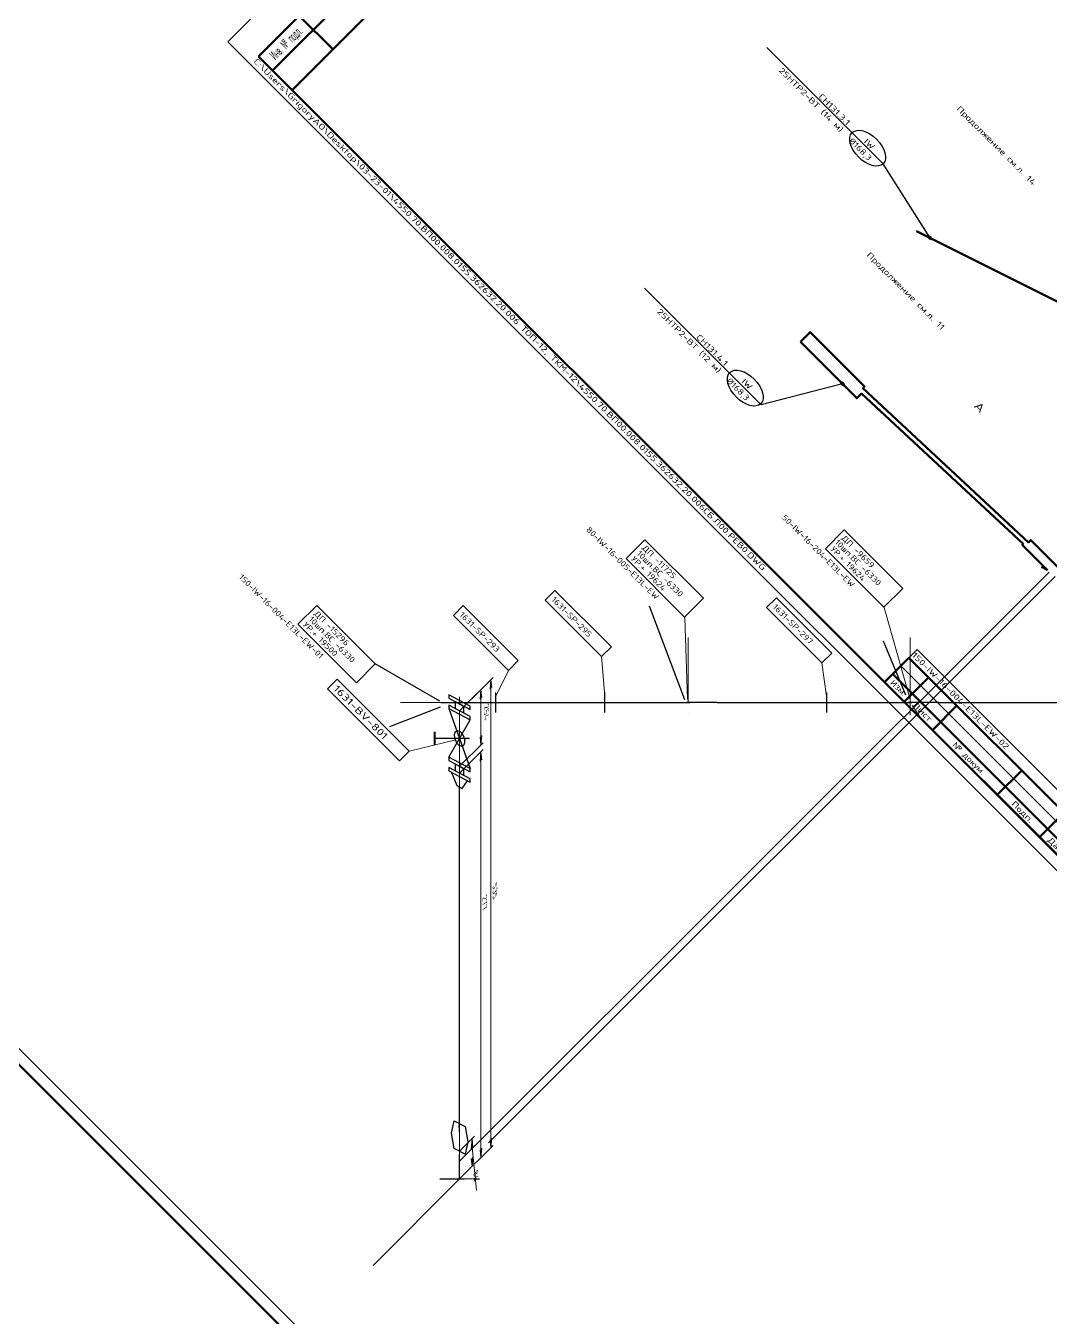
# Model space of a CAD drawing. Header units: millimetres. Extents: x -1501 to 8157, y -8271 to 1386.
# Drawn here: x 3991.2 to 4248, y -4313.3 to -3989.4 of the extents above; entities that cross this region are included whole.
import ezdxf
from ezdxf import colors
from ezdxf.entities.mleader import LeaderData, LeaderLine
from ezdxf.enums import TextEntityAlignment as Align
from ezdxf.math import Vec2, Vec3

# ---------------------------------------------------------------- set-up
doc = ezdxf.new("R2010")
doc.units = ezdxf.units.MM
doc.header["$MEASUREMENT"] = 0
doc.linetypes.add('DGN Style 3', pattern=[8.539227, 6.099448, -2.439779])
for name, color, linetype, lineweight in [('--TEXT--', 7, 'Continuous', 25), ('OFORMLENIE', 7, 'Continuous', 25), ('подложка', 253, 'Continuous', 13), ('СН', 1, 'Continuous', 50)]:
    doc.layers.add(name, color=color, linetype=linetype, lineweight=lineweight)
doc.layers.add('непечат', color=2, linetype='Continuous', plot=False)
doc.layers.add('Построение', color=7, linetype='Continuous')
doc.styles.add('GOST 2.304', font='CS_Gost2304.shx')
doc.styles.add('GOST_2.304', font='CS_Gost2304.shx', dxfattribs={"height": 2.5})
doc.styles.add('GOST_2.304_07', font='CS_Gost2304.shx', dxfattribs={"width": 0.7})
doc.styles.add('GOST_2.304_09', font='CS_Gost2304.shx', dxfattribs={"width": 0.9})
doc.styles.add('Style-CS_Gost2304', font='CS_Gost2304.shx')
doc.styles.add('TNR_30', font='times.ttf', dxfattribs={"height": 3})

# ---------------------------------------------------------------- blocks, each defined once
blk = doc.blocks.new('TerminatorOpen_0.4')
at = {"color": 0, "linetype": 'ByBlock', "lineweight": -2}
for q in [(-1, 0.2), (-1, 0), (-1, -0.2)]:
    blk.add_line((0, 0), q, dxfattribs=at)
blk = doc.blocks.new('_DotSmall')
at = {"color": 0, "linetype": 'ByBlock', "const_width": 0.5}
blk.add_lwpolyline([(-0.0625, 0, 1), (0.0625, 0, 1)], format="xyb", close=True, dxfattribs=at)
blk = doc.blocks.new('*U21')
at = {"color": 0, "linetype": 'ByBlock', "lineweight": -2}
blk.add_lwpolyline([(420, 297), (0, 297), (0, 0), (420, 0)], close=True, dxfattribs=at)
at = {"color": 0, "linetype": 'ByBlock', "lineweight": 50}
blk.add_lwpolyline([(20, 292), (415, 292), (415, 5), (20, 5)], close=True, dxfattribs=at)
at = {"color": 0, "linetype": 'ByBlock', "lineweight": -2, "insert": (8, 2.5), "char_height": 2.5, "attachment_point": 4, "style": 'GOST_2.304'}
blk.add_mtext('C:\\\\Users\\\\GrigoryAO\\\\Desktop\\\\03-23-01\\\\4550.70.ВП00.008.0155.362632.20.006 ТОП-12, ТКМ-12\\\\4550.70.ВП00.008.0155.362632.20.006СБ.Л00.РЕВ0.DWG', dxfattribs=at)
at = {"color": 0, "linetype": 'ByBlock', "lineweight": -2, "style": 'TNR_30'}
blk.add_attdef('ВЕРХНИЙ_НОМЕР_ЛИСТА', text='', height=3, dxfattribs=at).set_placement((410, 287), align=Align.MIDDLE_CENTER)
blk = doc.blocks.new('ST_Left')
at = {"color": 0, "linetype": 'ByBlock', "lineweight": 50}
for p, q in [((8, 150), (8, 5)), ((20, 150), (8, 150)), ((13, 5), (13, 150)), ((8, 115), (20, 115)), ((8, 90), (20, 90)), ((20, 65), (8, 65)), ((20, 30), (8, 30)), ((8, 5), (20, 5))]:
    blk.add_line(p, q, dxfattribs=at)
at = {"color": 0, "linetype": 'ByBlock', "lineweight": -2, "style": 'GOST_2.304'}
for s, p in [('Подп. и дата', (10.5, 132.5)), ('Инв. № дубл.', (10.5, 102.5)), ('Вза м. инв. №', (10.5, 77.5)), ('Подп. и дата', (10.5, 47.5)), ('Инв. № подл.', (10.5, 17.5))]:
    blk.add_text(s, height=2.5, rotation=90, dxfattribs=at).set_placement(p, align=Align.MIDDLE_CENTER)
at = {"color": 0, "linetype": 'ByBlock', "lineweight": -2, "style": 'GOST_2.304', "flags": 8}
for tag, p in [('ДУБЛ_ДАТА', (16.5, 141.25)), ('НОМЕР_ДУБЛ', (16.5, 102.5)), ('ВЗАМ_ИНВ', (16.5, 77.5)), ('ИНВ_ДАТА', (16.5, 56.25)), ('ИНВ_НОМЕР', (16.5, 17.5))]:
    blk.add_attdef(tag, text='', height=2.5, rotation=90, dxfattribs=at).set_placement(p, align=Align.MIDDLE_CENTER)
blk = doc.blocks.new('ST_2a_dyn')
at = {"color": 0, "linetype": 'ByBlock', "lineweight": 50, "extrusion": (0, 1, 0)}
for p, q in [((-185, 15), (0, 15)), ((-10, 8), (0, 8)), ((-185, 5), (-120, 5)), ((-185, 0), (0, 0))]:
    blk.add_line(p, q, dxfattribs=at)
at = {"color": 0, "linetype": 'ByBlock', "lineweight": 50, "extrusion": (1, 0, 0)}
for p, q in [((-185, 0), (-185, 15)), ((-178, 15), (-178, 0)), ((-168, 15), (-168, 0)), ((-145, 15), (-145, 0)), ((-130, 15), (-130, 0)), ((-120, 0), (-120, 15)), ((-10, 0), (-10, 15))]:
    blk.add_line(p, q, dxfattribs=at)
at = {"color": 0, "linetype": 'ByBlock', "lineweight": 50}
blk.add_line((0, 15), (0, 0), dxfattribs=at)
at = {"color": 0, "linetype": 'ByBlock', "lineweight": -2, "extrusion": (0, 1, 0)}
blk.add_line((-185, 10), (-120, 10), dxfattribs=at)
at = {"color": 0, "linetype": 'ByBlock', "lineweight": -2, "style": 'GOST_2.304'}
for s, p in [('Лист', (-5, 11.5)), ('Лист', (-173, 2.5)), ('Подп.', (-137.5, 2.5)), ('Дата', (-125, 2.5))]:
    blk.add_text(s, height=2.5, dxfattribs=at).set_placement(p, align=Align.MIDDLE_CENTER)
at = {"color": 0, "linetype": 'ByBlock', "lineweight": -2, "width": 0.9}
for s, style, p in [('Изм.', 'GOST_2.304', (-181.5, 2.5)), ('№ докум.', 'GOST_2.304_09', (-156.5, 2.5))]:
    blk.add_text(s, height=2.5, dxfattribs=dict(at, style=style)).set_placement(p, align=Align.MIDDLE_CENTER)
at = {"color": 0, "linetype": 'ByBlock', "lineweight": -2}
for tag, height, style, flags, p in [('ИЗМ_2', 2.5, 'GOST_2.304', 12, (-181.5, 12.5)), ('ЛИСТ_2', 2.5, 'GOST_2.304', 12, (-173, 12.5)), ('N_ДОК_2', 2.5, 'GOST_2.304_09', 12, (-156.5, 12.5)), ('ШИФР', 5, 'GOST_2.304', 4, (-65, 7.5)), ('ИЗМ_1', 2.5, 'GOST_2.304', 12, (-181.5, 7.5)), ('ЛИСТ_1', 2.5, 'GOST_2.304', 12, (-173, 7.5)), ('N_ДОК_1', 2.5, 'GOST_2.304_09', 12, (-156.5, 7.5)), ('LIST', 3.5, 'GOST_2.304', 4, (-5, 4))]:
    blk.add_attdef(tag, text='', height=height, dxfattribs=dict(at, style=style, flags=flags)).set_placement(p, align=Align.MIDDLE_CENTER)
at = {"color": 0, "linetype": 'ByBlock', "lineweight": -2, "style": 'GOST_2.304_07', "width": 0.7, "flags": 12}
for tag, p in [('ДАТА_2', (-125, 12.5)), ('ДАТА_1', (-125, 7.5))]:
    blk.add_attdef(tag, text='', height=2.5, dxfattribs=at).set_placement(p, align=Align.MIDDLE_CENTER)

msp = doc.modelspace()

# ---------------------------------------------------------------- hatches: boundary and pattern name
at = {"layer": 'подложка', "extrusion": (-1.96262e-16, -1, 3.92523e-17)}
h = msp.add_hatch(color=252, dxfattribs=at)
edge = h.paths.add_edge_path()
edge.add_arc((4095.23, 294.45), 1, 180, 540)
for points in [[(4117.68, 293.02), (4123.44, 294.45), (4117.68, 295.89)], [(4173.33, 293.02), (4179.08, 294.45), (4173.33, 295.89)]]:
    msp.add_hatch(color=252, dxfattribs=at).paths.add_polyline_path(points)
h = msp.add_hatch(color=252, dxfattribs=at)
edge = h.paths.add_edge_path()
edge.add_arc((4149.97, 294.45), 1, 180, 540)
at = {"layer": 'подложка', "extrusion": (1, 3.92523e-17, 1.17757e-16)}
h = msp.add_hatch(color=252, dxfattribs=at)
edge = h.paths.add_edge_path()
edge.add_arc((-4159.1, 301.75), 1, -90, 270)
at = {"layer": 'подложка', "extrusion": (-1.96262e-16, -1, 3.92523e-17)}
h = msp.add_hatch(color=252, dxfattribs=at)
edge = h.paths.add_edge_path()
edge.add_arc((4164.56, 294.45), 1, 180, 540)
h = msp.add_hatch(color=252, dxfattribs=at)
edge = h.paths.add_edge_path()
edge.add_arc((4205.61, 294.45), 1, 180, 540)
at = {"layer": 'подложка', "extrusion": (1, 3.92523e-17, 1.17757e-16)}
h = msp.add_hatch(color=252, dxfattribs=at)
edge = h.paths.add_edge_path()
edge.add_arc((-4159.1, 301.75), 1, -90, 270)
at = {"layer": 'подложка', "extrusion": (-1.96262e-16, -1, 3.92523e-17)}
h = msp.add_hatch(color=252, dxfattribs=at)
edge = h.paths.add_edge_path()
edge.add_arc((4220.21, 294.45), 1, 180, 540)
at = {"layer": 'подложка', "extrusion": (1.11022e-16, -0.48481, -0.87462)}
h = msp.add_hatch(color=252, dxfattribs=at)
edge = h.paths.add_edge_path()
edge.add_arc((4099.95, 3875.29), 0.497, -90, 270)
at = {"layer": 'Построение', "linetype": 'Continuous', "lineweight": 30, "extrusion": (1, -1.96262e-16, 2.74766e-16)}
h = msp.add_hatch(color=256, dxfattribs=at)
edge = h.paths.add_edge_path()
edge.add_ellipse((-4180.32, 220.04), major_axis=(-0.62, 1.05), ratio=0.589045, start_angle=0, end_angle=360)
at = {"layer": 'Построение', "linetype": 'Continuous', "lineweight": 30, "extrusion": (-1, 1.96262e-16, -2.74766e-16)}
h = msp.add_hatch(color=256, dxfattribs=at)
edge = h.paths.add_edge_path()
edge.add_ellipse((4264.75, 266.84), major_axis=(0.62, 1.05), ratio=0.589045, start_angle=0, end_angle=360)
at = {"layer": 'Построение', "linetype": 'Continuous', "lineweight": 30, "extrusion": (1.11022e-16, -0.48481, -0.87462)}
h = msp.add_hatch(color=256, dxfattribs=at)
edge = h.paths.add_edge_path()
edge.add_arc((4099.95, 3867.34), 0.497, -90, 270)
at = {"layer": 'Построение', "linetype": 'Continuous', "lineweight": 30, "extrusion": (-1, 1.96262e-16, -2.74766e-16)}
h = msp.add_hatch(color=256, dxfattribs=at)
edge = h.paths.add_edge_path()
edge.add_ellipse((4271.7, 270.69), major_axis=(0.62, 1.05), ratio=0.589045, start_angle=0, end_angle=360)

# ---------------------------------------------------------------- linework, layer by layer
at = {"layer": '--TEXT--', "extrusion": (-0.57735, -0.57735, 0.57735)}
for p, q in [((4156.38, -4158.45, 301.52), (4147.53, -4134.95, 316.17)), ((4211.81, -4157.29, 302.46), (4206.25, -4143.75, 310.43)), ((4094.97, -4158.81, 294.48), (4078.75, -4149.43, 287.64)), ((4095.1, -4160.33, 293.09), (4082.37, -4165.19, 275.5))]:
    msp.add_line(p, q, dxfattribs=at)
for centre in [(5814.06, 223.15), (5834.93, 111.86)]:
    msp.add_circle(centre, 5.51, dxfattribs=at)
at = {"layer": 'OFORMLENIE', "extrusion": (-0.57735, -0.57735, 0.57735)}
for q in [(4212.6, -4147.88, 64.72), (4345.5, -4276.69, 68.8)]:
    msp.add_line((4214.65, -4145.84, 68.8), q, dxfattribs=at)
at = {"layer": 'непечат', "color": 3, "extrusion": (-0.57735, -0.57735, 0.57735)}
msp.add_lwpolyline([(-1387.86, 992.34), (10962.33, 992.34), (10962.33, -1271.92), (-1387.86, -1271.92)], close=True, dxfattribs=at)
at = {"layer": 'подложка', "color": 252, "extrusion": (-0.57735, -0.57735, 0.57735)}
for p, q in [((4247.74, -4126.41, 121.33), (4099.95, -4274.21, 209.45)), ((4249.28, -4127.5, 121.78), (4107.21, -4269.56, 205.18)), ((4212.94, -4158.4, 302.47), (4206.43, -4135.29, 319.08)), ((4157.11, -4158.33, 302.37), (4156.4, -4137.8, 322.19)), ((4136.34, -4157.51, 296.1), (4135.56, -4147.59, 305.24)), ((4191.94, -4157.49, 296.07), (4190.78, -4149.2, 303.2)), ((4109.04, -4157.53, 296.14), (4112.2, -4151.06, 305.77)), ((4213.45, -4159.9, 294.19), (4215.76, -4163.31, 293.09)), ((4099.03, -4168.45, 212.09), (4087.33, -4171.3, 197.54)), ((4099.95, -4173.22, 209.45), (4099.95, -4168.43, 209.45)), ((4099.95, -4173.22, 209.45), (4099.95, -4269.27, 209.45)), ((4099.91, -4267.5, 269.45), (4099.79, -4265.23, 271.59)), ((4099.95, -4269.27, 209.45), (4099.95, -4271.7, 209.45)), ((4099.95, -4271.7, 209.45), (4099.95, -4278.64, 209.45)), ((4099.95, -4278.64, 274.54), (4078.25, -4300.34, 231.14))]:
    msp.add_line(p, q, dxfattribs=at)
at = {"layer": 'подложка', "color": 252, "extrusion": (-1, 5.55112e-17, -5.55112e-17)}
for p, q in [((4157.26, -4159.1, 294.45), (4157.26, -4142.85, 294.45)), ((4157.26, -4159.1, 301.75), (4157.26, -4142.85, 301.75)), ((4212.91, -4159.1, 294.45), (4212.91, -4142.85, 294.45)), ((4212.91, -4159.1, 301.75), (4212.91, -4142.85, 301.75)), ((4157.26, -4144.1, 296.95), (4157.26, -4144.1, 299.25)), ((4212.91, -4144.1, 296.95), (4212.91, -4144.1, 299.25))]:
    msp.add_line(p, q, dxfattribs=at)
at = {"layer": 'подложка', "color": 252, "extrusion": (-0.899828, 0.211496, 0.381549)}
for p, q in [((4099.95, -4161.21, 209.45), (4108.34, -4152.82, 224.58)), ((4099.95, -4161.21, 209.45), (4105.84, -4155.32, 220.08)), ((4105.3, -4155.86, 219.1), (4105.08, -4158.27, 219.91)), ((4105.3, -4155.86, 219.1), (4105.3, -4158.05, 220.31)), ((4105.3, -4155.86, 219.1), (4105.52, -4157.83, 220.7)), ((4107.8, -4153.36, 223.6), (4107.58, -4155.77, 224.42)), ((4107.8, -4153.36, 223.6), (4107.8, -4155.55, 224.81)), ((4107.8, -4153.36, 223.6), (4108.01, -4155.33, 225.21)), ((4107.8, -4155.55, 224.81), (4107.8, -4270.8, 288.69)), ((4105.3, -4158.05, 220.31), (4105.3, -4167.57, 225.59)), ((4105.3, -4169.76, 226.8), (4105.08, -4167.79, 225.19)), ((4105.3, -4169.76, 226.8), (4105.52, -4167.36, 225.98)), ((4105.3, -4169.76, 226.8), (4105.3, -4167.57, 225.59)), ((4099.95, -4175.11, 217.15), (4105.84, -4169.21, 227.78)), ((4099.95, -4176.85, 218.11), (4105.84, -4170.95, 228.75)), ((4105.3, -4171.5, 227.76), (4105.08, -4173.9, 228.58)), ((4105.3, -4171.5, 227.76), (4105.3, -4173.68, 228.98)), ((4105.3, -4171.5, 227.76), (4105.52, -4173.47, 229.37)), ((4105.3, -4173.68, 228.98), (4105.3, -4273.3, 284.19)), ((4099.95, -4271.7, 270.69), (4103.72, -4267.93, 277.49)), ((4103.07, -4268.58, 276.32), (4102.85, -4270.98, 277.14)), ((4103.07, -4268.58, 276.32), (4103.07, -4270.76, 277.53)), ((4103.07, -4268.58, 276.32), (4103.29, -4270.54, 277.92)), ((4107.8, -4270.8, 288.69), (4107.58, -4268.83, 287.09)), ((4107.8, -4270.8, 288.69), (4108.01, -4268.39, 287.88)), ((4107.8, -4270.8, 288.69), (4107.8, -4268.61, 287.48)), ((4099.95, -4278.64, 274.54), (4108.34, -4270.25, 289.68)), ((4103.07, -4270.76, 277.53), (4104.22, -4281.44, 282.81)), ((4105.3, -4273.3, 284.19), (4105.08, -4271.33, 282.59)), ((4105.3, -4273.3, 284.19), (4105.52, -4270.89, 283.37)), ((4105.3, -4273.3, 284.19), (4105.3, -4271.11, 282.98)), ((4103.07, -4275.52, 280.17), (4102.85, -4273.56, 278.56)), ((4103.07, -4275.52, 280.17), (4103.29, -4273.12, 279.35)), ((4103.07, -4275.52, 280.17), (4103.07, -4273.34, 278.96))]:
    msp.add_line(p, q, dxfattribs=at)
at = {"layer": 'подложка', "color": 252, "extrusion": (1, -5.55112e-17, 5.55112e-17)}
for p, q in [((4212.91, -4155.1, 301.75), (4212.91, -4155.1, 312.7)), ((4087.93, -4156.27, 301.75), (4087.93, -4156.27, 298.1)), ((4087.93, -4156.27, 301.75), (4087.93, -4156.27, 310.87)), ((4157.26, -4156.27, 301.75), (4157.27, -4156.26, 294.46)), ((4157.26, -4156.27, 310.87), (4157.26, -4156.27, 301.75)), ((4212.91, -4156.27, 301.75), (4212.91, -4156.27, 294.45)), ((4087.93, -4161.93, 301.75), (4087.93, -4161.93, 298.1)), ((4087.93, -4161.93, 301.75), (4087.93, -4161.93, 310.87)), ((4157.26, -4161.93, 301.75), (4157.26, -4161.93, 300.11)), ((4157.26, -4161.93, 310.87), (4157.26, -4161.93, 301.75)), ((4212.91, -4161.93, 301.75), (4212.91, -4161.93, 300.11)), ((4212.91, -4163.1, 301.75), (4212.91, -4163.1, 312.7))]:
    msp.add_line(p, q, dxfattribs=at)
at = {"layer": 'подложка', "color": 252, "extrusion": (-5.55112e-17, -1, 5.55112e-17)}
for p, q in [((4085.1, -4159.1, 298.1), (4085.45, -4159.1, 297.02)), ((4085.45, -4159.1, 297.02), (4085.96, -4159.1, 296.06)), ((4085.96, -4159.1, 296.06), (4086.58, -4159.1, 295.21)), ((4086.58, -4159.1, 295.21), (4087.24, -4159.1, 294.46)), ((4087.24, -4159.1, 294.46), (4087.94, -4159.1, 293.76)), ((4087.94, -4159.1, 293.76), (4088.69, -4159.1, 293.1)), ((4088.69, -4159.1, 293.1), (4089.54, -4159.1, 292.48)), ((4089.54, -4159.1, 292.48), (4090.5, -4159.1, 291.97)), ((4090.76, -4159.1, 298.1), (4090.26, -4159.1, 297.34)), ((4090.26, -4159.1, 297.34), (4090.82, -4159.1, 296.79)), ((4090.5, -4159.1, 291.97), (4091.58, -4159.1, 291.62)), ((4090.82, -4159.1, 296.79), (4091.58, -4159.1, 297.28)), ((4095.23, -4159.1, 294.45), (4095.23, -4159.1, 271.2)), ((4095.23, -4159.1, 272.45), (4097.73, -4159.1, 272.45)), ((4095.23, -4159.1, 272.45), (4097.73, -4159.1, 271.95)), ((4095.23, -4159.1, 272.45), (4097.73, -4159.1, 272.95)), ((4095.23, -4159.1, 294.45), (4095.23, -4159.1, 278.2)), ((4095.23, -4159.1, 294.45), (4095.23, -4159.1, 285.2)), ((4097.73, -4159.1, 272.45), (4294.34, -4159.1, 272.45)), ((4097.73, -4159.1, 279.45), (4154.76, -4159.1, 279.45)), ((4097.73, -4159.1, 286.45), (4106.41, -4159.1, 286.45)), ((4108.91, -4159.1, 294.45), (4108.91, -4159.1, 285.2)), ((4108.91, -4159.1, 294.45), (4108.91, -4159.1, 285.2)), ((4111.41, -4159.1, 286.45), (4133.78, -4159.1, 286.45)), ((4136.28, -4159.1, 294.45), (4136.28, -4159.1, 285.2)), ((4157.26, -4159.1, 294.45), (4157.26, -4159.1, 278.2)), ((4157.26, -4159.1, 294.45), (4157.26, -4159.1, 278.2)), ((4159.76, -4159.1, 279.45), (4210.41, -4159.1, 279.45)), ((4191.93, -4159.1, 294.45), (4191.93, -4159.1, 285.2)), ((4194.43, -4159.1, 286.45), (4210.41, -4159.1, 286.45)), ((4212.91, -4159.1, 294.45), (4212.91, -4159.1, 278.2)), ((4212.91, -4159.1, 279.45), (4215.41, -4159.1, 279.45)), ((4212.91, -4159.1, 279.45), (4215.41, -4159.1, 278.95)), ((4212.91, -4159.1, 279.45), (4215.41, -4159.1, 279.95)), ((4212.91, -4159.1, 294.45), (4212.91, -4159.1, 278.2)), ((4212.91, -4159.1, 294.45), (4212.91, -4159.1, 285.2)), ((4215.41, -4159.1, 279.45), (4272.88, -4159.1, 279.45))]:
    msp.add_line(p, q, dxfattribs=at)
at = {"layer": 'подложка', "color": 252}
for p, q in [((4087.93, -4159.1, 301.75), (4087.93, -4159.1, 310.87)), ((4095.23, -4159.1, 291.62), (4091.58, -4159.1, 291.62)), ((4095.23, -4159.1, 297.28), (4091.58, -4159.1, 297.28)), ((4095.23, -4159.1, 291.62), (4149.97, -4159.1, 291.62)), ((4095.23, -4159.1, 297.28), (4149.97, -4159.1, 297.28)), ((4149.97, -4159.1, 291.62), (4157.26, -4159.1, 291.62)), ((4149.97, -4159.1, 297.28), (4154.44, -4159.1, 297.28)), ((4157.26, -4159.1, 310.87), (4157.26, -4159.1, 301.75)), ((4164.56, -4159.1, 291.62), (4157.26, -4159.1, 291.62)), ((4164.56, -4159.1, 297.28), (4160.09, -4159.1, 297.28)), ((4164.56, -4159.1, 291.62), (4205.61, -4159.1, 291.62)), ((4164.56, -4159.1, 297.28), (4205.61, -4159.1, 297.28)), ((4205.61, -4159.1, 291.62), (4212.91, -4159.1, 291.62)), ((4205.61, -4159.1, 297.28), (4210.08, -4159.1, 297.28)), ((4220.21, -4159.1, 291.62), (4212.91, -4159.1, 291.62)), ((4220.21, -4159.1, 297.28), (4215.74, -4159.1, 297.28)), ((4220.21, -4159.1, 291.62), (4293.18, -4159.07, 291.62)), ((4220.21, -4159.1, 297.28), (4292.8, -4159.1, 297.28)), ((4099.95, -4167.21, 209.45), (4099.95, -4167.21, 209.74)), ((4099.95, -4173.22, 209.45), (4099.95, -4173.22, 210.1)), ((4099.95, -4175.22, 209.45), (4099.95, -4175.22, 212.49)), ((4099.95, -4177.22, 209.45), (4099.95, -4177.22, 211.59)), ((4099.95, -4179.22, 209.45), (4099.95, -4179.22, 212.1)), ((4099.95, -4181.22, 209.45), (4099.95, -4181.22, 212.62)), ((4099.95, -4183.22, 209.45), (4099.95, -4183.22, 213.31)), ((4099.95, -4185.22, 209.45), (4099.95, -4185.22, 212.78)), ((4099.95, -4187.23, 209.45), (4099.95, -4187.23, 213.78)), ((4099.95, -4189.23, 209.45), (4099.95, -4189.23, 214.78)), ((4099.95, -4191.23, 209.45), (4099.95, -4191.23, 221.63)), ((4099.95, -4193.23, 209.45), (4099.95, -4193.23, 222.74)), ((4099.95, -4195.23, 209.45), (4099.95, -4195.23, 223.85)), ((4099.95, -4197.23, 209.45), (4099.95, -4197.23, 224.96)), ((4099.95, -4199.23, 209.45), (4099.95, -4199.23, 226.07)), ((4099.95, -4201.23, 209.45), (4099.95, -4201.23, 227.18)), ((4099.95, -4203.23, 209.45), (4099.95, -4203.23, 228.29)), ((4099.95, -4205.24, 209.45), (4099.95, -4205.24, 229.39)), ((4099.95, -4207.24, 209.45), (4099.95, -4207.24, 230.5)), ((4099.95, -4209.24, 209.45), (4099.95, -4209.24, 231.61)), ((4099.95, -4211.24, 209.45), (4099.95, -4211.24, 232.72)), ((4099.95, -4213.24, 209.45), (4099.95, -4213.24, 233.83)), ((4099.95, -4215.24, 209.45), (4099.95, -4215.24, 234.94)), ((4099.95, -4217.24, 209.45), (4099.95, -4217.24, 236.05)), ((4099.95, -4219.24, 209.45), (4099.95, -4219.24, 237.16)), ((4099.95, -4221.24, 209.45), (4099.95, -4221.24, 238.27)), ((4099.95, -4223.25, 209.45), (4099.95, -4223.25, 239.38)), ((4099.95, -4225.25, 209.45), (4099.95, -4225.25, 240.49)), ((4099.95, -4227.25, 209.45), (4099.95, -4227.25, 241.6)), ((4099.95, -4229.25, 209.45), (4099.95, -4229.25, 242.71)), ((4099.95, -4231.25, 209.45), (4099.95, -4231.25, 243.81)), ((4099.95, -4233.25, 209.45), (4099.95, -4233.25, 244.92)), ((4099.95, -4235.25, 209.45), (4099.95, -4235.25, 246.03)), ((4099.95, -4237.25, 209.45), (4099.95, -4237.25, 247.14)), ((4099.95, -4239.26, 209.45), (4099.95, -4239.26, 248.25)), ((4099.95, -4241.26, 209.45), (4099.95, -4241.26, 249.36)), ((4099.95, -4243.26, 209.45), (4099.95, -4243.26, 250.47)), ((4099.95, -4245.26, 209.45), (4099.95, -4245.26, 251.58)), ((4099.95, -4247.26, 209.45), (4099.95, -4247.26, 252.69)), ((4099.95, -4249.26, 209.45), (4099.95, -4249.26, 253.8)), ((4099.95, -4251.26, 209.45), (4099.95, -4251.26, 254.91)), ((4099.95, -4253.26, 209.45), (4099.95, -4253.26, 256.02)), ((4099.95, -4255.26, 209.45), (4099.95, -4255.26, 257.13)), ((4099.95, -4257.27, 209.45), (4099.95, -4257.27, 258.24)), ((4099.95, -4259.27, 209.45), (4099.95, -4259.27, 259.34)), ((4099.95, -4261.27, 209.45), (4099.95, -4261.27, 260.45)), ((4099.95, -4263.27, 209.45), (4099.95, -4263.27, 261.56)), ((4099.95, -4265.27, 209.45), (4099.95, -4265.27, 262.67)), ((4099.95, -4267.27, 209.45), (4099.95, -4267.27, 263.78)), ((4099.95, -4269.27, 209.45), (4099.95, -4269.27, 264.89)), ((4094.98, -4278.64, 277.37), (4104.92, -4278.64, 277.37)), ((4094.98, -4278.64, 271.71), (4104.92, -4278.64, 271.71))]:
    msp.add_line(p, q, dxfattribs=at)
at = {"layer": 'подложка', "color": 252, "extrusion": (2.77556e-17, 0.48481, 0.87462)}
for p, q in [((4099.95, -4159.47, 204.48), (4099.95, -4157.72, 203.51)), ((4099.95, -4159.47, 212.48), (4099.95, -4157.72, 211.51)), ((4099.95, -4161.21, 205.45), (4099.95, -4162.96, 206.41)), ((4099.95, -4161.21, 213.45), (4099.95, -4162.96, 214.41)), ((4099.95, -4176.85, 214.11), (4099.95, -4178.6, 215.08)), ((4099.95, -4176.85, 222.11), (4099.95, -4178.6, 223.08)), ((4099.95, -4178.6, 215.08), (4099.95, -4180.32, 216.04)), ((4099.95, -4178.6, 223.08), (4099.95, -4180.32, 224.04)), ((4099.85, -4266.36, 270.52), (4099.95, -4180.32, 222.49)), ((4099.95, -4264.75, 262.84), (4099.95, -4271.7, 266.69)), ((4099.95, -4264.75, 270.84), (4099.95, -4271.7, 274.69))]:
    msp.add_line(p, q, dxfattribs=at)
at = {"layer": 'подложка', "color": 252, "extrusion": (8.32667e-17, 0.48481, 0.87462)}
for p, q in [((4099.95, -4157.72, 203.51), (4099.95, -4158.6, 204)), ((4099.95, -4157.72, 211.51), (4099.95, -4158.6, 212))]:
    msp.add_line(p, q, dxfattribs=at)
at = {"layer": 'подложка', "color": 252, "extrusion": (-5.55112e-17, 0.48481, 0.87462)}
for p, q in [((4099.95, -4173.36, 212.18), (4099.95, -4162.96, 206.41)), ((4099.95, -4173.36, 220.18), (4099.95, -4162.96, 214.41)), ((4099.95, -4269.08, 266.78), (4099.95, -4180.32, 217.58))]:
    msp.add_line(p, q, dxfattribs=at)
at = {"layer": 'подложка', "color": 252, "extrusion": (0, 0.48481, 0.87462)}
for p, q in [((4099.95, -4175.11, 213.15), (4099.95, -4173.36, 212.18)), ((4099.95, -4175.11, 221.15), (4099.95, -4173.36, 220.18))]:
    msp.add_line(p, q, dxfattribs=at)
at = {"layer": 'подложка', "color": 252, "extrusion": (-1, 0, -5.55112e-17)}
for p, q in [((4099.95, -4174.33, 216.72), (4099.95, -4175.36, 214.44)), ((4099.95, -4174.33, 216.72), (4099.95, -4174.9, 214.23)), ((4099.95, -4174.33, 216.72), (4099.95, -4175.81, 214.64)), ((4099.95, -4174.89, 216.78), (4099.95, -4175.33, 217.52)), ((4099.95, -4174.89, 217.28), (4099.95, -4175.33, 217.02)), ((4099.95, -4176.21, 209.45), (4099.95, -4175.5, 211.9)), ((4099.95, -4175.73, 213.2), (4099.95, -4180.94, 214.95)), ((4099.95, -4176.21, 209.45), (4099.95, -4176, 211.94)), ((4099.95, -4176.21, 209.45), (4099.95, -4176.5, 211.98)), ((4099.95, -4180.94, 214.95), (4099.95, -4183.44, 214.95)), ((4099.95, -4271.7, 209.45), (4099.95, -4271.7, 270.69))]:
    msp.add_line(p, q, dxfattribs=at)
at = {"layer": 'подложка', "color": 252, "extrusion": (-8.32667e-17, 0.48481, 0.87462)}
msp.add_line((4099.95, -4271.7, 273.14), (4099.95, -4278.64, 276.99), dxfattribs=at)
at = {"layer": 'подложка', "color": 252, "extrusion": (1, 0, 5.55112e-17)}
for p, q in [((4099.95, -4278.64, 209.45), (4099.95, -4275.64, 209.45)), ((4099.95, -4275.64, 209.45), (4099.95, -4275.64, 212.45)), ((4099.95, -4275.64, 212.45), (4099.95, -4278.64, 212.45)), ((4099.95, -4278.64, 212.45), (4099.95, -4278.64, 209.45))]:
    msp.add_line(p, q, dxfattribs=at)
at = {"layer": 'подложка', "color": 252, "extrusion": (5.55112e-17, 1, -5.55112e-17), "elevation": -4159.1, "flags": 128}
msp.add_lwpolyline([(-4095.23, 294.45), (-4091.58, 294.45, 0.414227), (-4087.93, 298.1), (-4087.93, 301.75)], format="xyb", dxfattribs=at)
at = {"layer": 'подложка', "color": 252, "extrusion": (-5.55112e-17, -1, 5.55112e-17), "elevation": 4159.1, "flags": 128}
for points in [[(4118.46, 293.21), (4123.44, 294.45), (4117.68, 295.89), (4117.68, 293.02)], [(4117.68, 293.02), (4123.44, 294.45), (4117.68, 295.89), (4117.68, 293.46)], [(4174.11, 293.21), (4179.08, 294.45), (4173.33, 295.89), (4173.33, 293.02)], [(4173.33, 293.02), (4179.08, 294.45), (4173.33, 295.89), (4173.33, 293.46)]]:
    msp.add_lwpolyline(points, dxfattribs=at)
at = {"layer": 'подложка', "color": 252, "extrusion": (-1, 0, -5.55112e-17)}
msp.add_arc((4161.21, 209.45, -4099.95), 15, 9.5604, 19.4396, dxfattribs=at)
at = {"layer": 'подложка', "color": 252, "extrusion": (-5.55112e-17, -1, 5.55112e-17)}
for points in [[(4117.68, 293.02, 4159.1), (4123.44, 294.45, 4159.1), (4117.68, 295.89, 4159.1)], [(4173.33, 293.02, 4159.1), (4179.08, 294.45, 4159.1), (4173.33, 295.89, 4159.1)]]:
    msp.add_solid(points, dxfattribs=at)
at = {"layer": 'подложка', "color": 252}
for points in [[(4196.41, -4115.83, 328.52), (4211.08, -4130.5, 328.52), (4206.34, -4135.23, 319.04), (4191.68, -4120.57, 319.04)], [(4146.41, -4118.28, 331.71), (4161.07, -4132.95, 331.71), (4156.34, -4137.68, 322.24), (4141.67, -4123.02, 322.24)], [(4123.86, -4131.01, 310.12), (4138, -4145.15, 310.12), (4135.55, -4147.6, 305.22), (4121.41, -4133.46, 305.22)], [(4179.37, -4132.84, 308.14), (4193.25, -4146.72, 308.14), (4190.8, -4149.17, 303.25), (4176.92, -4135.29, 303.25)], [(4064.14, -4134.78, 287.68), (4078.81, -4149.44, 287.68), (4074.07, -4154.18, 278.21), (4059.4, -4139.51, 278.21)], [(4100.83, -4134.81, 310.66), (4114.64, -4148.62, 310.66), (4112.19, -4151.07, 305.76), (4098.38, -4137.26, 305.76)], [(4069.26, -4153.24, 197.53), (4087.33, -4171.3, 197.53), (4084.88, -4173.75, 192.63), (4066.81, -4155.69, 192.63)], [(4212.91, -4162.29, 301.75), (4212.91, -4155.9, 301.75), (4212.91, -4157.27, 312.7), (4212.91, -4160.92, 312.7)], [(4117.68, -4159.1, 293.02), (4123.44, -4159.1, 294.45), (4117.68, -4159.1, 295.89)], [(4173.33, -4159.1, 293.02), (4179.08, -4159.1, 294.45), (4173.33, -4159.1, 295.89)]]:
    msp.add_3dface(points, dxfattribs=at)
at = {"layer": 'Построение', "linetype": 'Continuous', "lineweight": 30}
for p, q in [((4095.23, -4159.1, 294.45), (4149.97, -4159.1, 294.45)), ((4164.56, -4159.1, 294.45), (4205.61, -4159.1, 294.45)), ((4220.21, -4159.1, 294.45), (4294.34, -4159.1, 294.45)), ((4099.95, -4264.75, 266.84), (4099.95, -4180.32, 220.04))]:
    msp.add_line(p, q, dxfattribs=at)
at = {"layer": 'Построение', "linetype": 'Continuous', "lineweight": 30, "extrusion": (-1, 0, -5.55112e-17)}
for p, q in [((4099.95, -4159.25, 208.11), (4099.95, -4159.69, 208.85)), ((4099.95, -4159.25, 208.61), (4099.95, -4159.69, 208.35))]:
    msp.add_line(p, q, dxfattribs=at)
at = {"layer": 'Построение', "linetype": 'Continuous', "lineweight": 30, "extrusion": (-1, 5.55112e-17, -5.55112e-17)}
for p, q in [((4108.91, -4156.6, 292.95), (4108.91, -4161.6, 292.95)), ((4136.28, -4156.6, 292.95), (4136.28, -4161.6, 292.95)), ((4191.93, -4156.6, 292.95), (4191.93, -4161.6, 292.95))]:
    msp.add_line(p, q, dxfattribs=at)
at = {"layer": 'Построение', "linetype": 'Continuous', "lineweight": 30, "extrusion": (5.55112e-17, 1, -5.55112e-17)}
for p, q in [((4149.97, -4159.1, 294.45), (4157.26, -4159.1, 294.45)), ((4205.61, -4159.1, 294.45), (4212.91, -4159.1, 294.45))]:
    msp.add_line(p, q, dxfattribs=at)
at = {"layer": 'Построение', "lineweight": 30, "extrusion": (5.55112e-17, 1, -5.55112e-17)}
for p, q in [((4157.26, -4159.1, 294.45), (4157.26, -4159.1, 301.75)), ((4164.56, -4159.1, 294.45), (4157.26, -4159.1, 294.45)), ((4212.91, -4159.1, 294.45), (4212.91, -4159.1, 301.75)), ((4220.21, -4159.1, 294.45), (4212.91, -4159.1, 294.45))]:
    msp.add_line(p, q, dxfattribs=at)
at = {"layer": 'Построение', "linetype": 'Continuous', "lineweight": 30, "extrusion": (-0.737812, -0.327249, -0.590373)}
for p, q in [((4097.27, -4160.66, 212.49), (4102.63, -4175.66, 214.1)), ((4097.27, -4172.82, 219.23), (4102.63, -4163.5, 207.36))]:
    msp.add_line(p, q, dxfattribs=at)
at = {"layer": 'Построение', "linetype": 'Continuous', "lineweight": 30, "extrusion": (0, -0.48481, -0.87462)}
msp.add_line((4102.45, -4168.16, 213.3), (4093.95, -4168.16, 213.3), dxfattribs=at)
at = {"layer": 'Построение', "linetype": 'Continuous', "lineweight": 30, "extrusion": (0.737812, 0.327249, 0.590373)}
for p, q in [((4097.94, -4176.65, 220.52), (4099.28, -4179.97, 220.68)), ((4100.62, -4180.68, 219.4), (4101.96, -4178.78, 216.67)), ((4099.28, -4179.97, 220.68), (4100.62, -4180.68, 219.4)), ((4097.92, -4267.17, 270.71), (4098.6, -4264.03, 268.13)), ((4098.6, -4264.03, 268.13), (4101.3, -4265.46, 265.54)), ((4101.3, -4265.46, 265.54), (4101.98, -4269.32, 266.84)), ((4098.6, -4270.98, 271.98), (4097.92, -4267.17, 270.71)), ((4101.98, -4269.32, 266.84), (4101.3, -4272.41, 269.4)), ((4101.3, -4272.41, 269.4), (4098.6, -4270.98, 271.98))]:
    msp.add_line(p, q, dxfattribs=at)
at = {"layer": 'Построение', "linetype": 'DGN Style 3', "lineweight": 30, "extrusion": (0, -0.48481, -0.87462)}
msp.add_line((4099.95, -4278.64, 274.54), (4099.95, -4271.7, 270.69), dxfattribs=at)
at = {"layer": 'Построение', "linetype": 'DGN Style 3', "lineweight": 30}
msp.add_line((4094.98, -4278.64, 274.54), (4104.92, -4278.64, 274.54), dxfattribs=at)
at = {"layer": 'Построение', "linetype": 'Continuous', "lineweight": 30, "extrusion": (-0.737812, -0.327249, -0.590373)}
msp.add_circle((5472.51, -1042.75, -1786.89), 1.99, dxfattribs=at)
at = {"layer": 'Построение', "linetype": 'Continuous', "lineweight": 30, "extrusion": (1, -1.66533e-16, 1.11022e-16)}
for centre in [(4108.91, -4159.1, 290.45), (4136.28, -4159.1, 290.45), (4191.93, -4159.1, 290.45)]:
    msp.add_ellipse(centre, major_axis=(0, 0, -5.5), ratio=0.363636, start_param=1.942965, end_param=4.34022, dxfattribs=at)
at = {"layer": 'Построение', "linetype": 'Continuous', "lineweight": 30, "extrusion": (0, -0.48481, -0.87462)}
msp.add_point((4101.52, -4168.13, 213.28), dxfattribs=at)
at = {"layer": 'Построение', "linetype": 'Continuous', "lineweight": 30, "extrusion": (0, 0.48481, 0.87462)}
msp.add_solid([(-4093.45, 3746.96, -1834.21), (-4093.45, 3750.96, -1834.21), (-4093.95, 3746.96, -1834.21), (-4093.95, 3750.96, -1834.21)], dxfattribs=at)
at = {"layer": 'Построение', "linetype": 'Continuous', "lineweight": 30}
for points in [[(4097.27, -4157.18, 210.56), (4097.27, -4158.05, 211.05), (4102.63, -4160.89, 205.92), (4102.63, -4160.03, 205.44)], [(4100.96, -4160.01, 207.52), (4100.96, -4161.74, 208.48), (4098.94, -4160.68, 210.41), (4098.94, -4158.94, 209.44)], [(4156.81, -4159.1, 294.91), (4157.72, -4159.1, 294.91), (4157.72, -4159.1, 294), (4156.81, -4159.1, 294)], [(4212.46, -4159.1, 294.91), (4213.37, -4159.1, 294.91), (4213.37, -4159.1, 294), (4212.46, -4159.1, 294)], [(4097.27, -4159.79, 212.01), (4097.27, -4160.66, 212.49), (4102.63, -4163.5, 207.36), (4102.63, -4162.63, 206.88)], [(4097.27, -4172.82, 219.23), (4097.27, -4173.69, 219.71), (4102.63, -4176.53, 214.59), (4102.63, -4175.66, 214.1)], [(4097.27, -4175.43, 220.68), (4097.27, -4176.29, 221.16), (4102.63, -4179.14, 216.03), (4102.63, -4178.27, 215.55)], [(4100.96, -4175.64, 216.19), (4100.96, -4177.38, 217.15), (4098.94, -4176.31, 219.07), (4098.94, -4174.58, 218.11)]]:
    msp.add_3dface(points, dxfattribs=at)
at = {"layer": 'СН', "extrusion": (-0.57735, -0.57735, 0.57735)}
for points in [[(5837.48, 212.66), (5878.43, 236.31)], [(5836.51, 142.95), (5836.48, 148.94), (5855.8, 148.94), (5855.8, 147.95), (5912.5, 151.43), (5912.5, 152.84), (5923.27, 152.84)], [(5836.51, 142.96), (5856.5, 142.96), (5856.5, 145.84), (5911.82, 149.32), (5911.82, 148.75), (5920.68, 148.75), (5919.19, 147.92)]]:
    msp.add_lwpolyline(points, dxfattribs=at)

# ---------------------------------------------------------------- block references
at = {"layer": 'OFORMLENIE', "extrusion": (-0.57735, -0.57735, 0.57735)}
for name, p in [('*U21', (5681.76, 59.27)), ('ST_Left', (5681.76, 59.27)), ('*U21', (5717.51, -611.18))]:
    msp.add_blockref(name, p, dxfattribs=at)
ref = msp.add_blockref('ST_2a_dyn', (6096.76, 64.27), dxfattribs=at)
ref.add_attrib('LIST', '12', dxfattribs={"layer": '0', "color": 0, "linetype": 'ByBlock', "lineweight": -2, "extrusion": (-0.57735, -0.57735, 0.57735), "height": 3.5, "style": 'GOST_2.304'}).set_placement((6091.76, 68.27), align=Align.MIDDLE_CENTER)
ref.add_attrib('ШИФР', '01.16.01.08.155.362632.20.006СБ', dxfattribs={"layer": '0', "color": 0, "linetype": 'ByBlock', "lineweight": -2, "extrusion": (-0.57735, -0.57735, 0.57735), "height": 5, "style": 'GOST_2.304'}).set_placement((6031.76, 71.77), align=Align.MIDDLE_CENTER)
at = {"layer": 'подложка', "color": 252, "extrusion": (-1, 5.55112e-17, -5.55112e-17), "xscale": 2.5, "yscale": 2.5, "zscale": 2.5}
for p, rotation in [((4144.1, 294.45, -4157.26), 269.9999999999999), ((4144.1, 301.75, -4157.26), 89.99999999999997), ((4144.1, 294.45, -4212.91), 269.9999999999999), ((4144.1, 301.75, -4212.91), 89.99999999999997)]:
    msp.add_blockref('TerminatorOpen_0.4', p, dxfattribs=dict(at, rotation=rotation))
at = {"layer": 'подложка', "color": 252, "extrusion": (-5.55112e-17, -1, 5.55112e-17), "xscale": 2.5, "yscale": 2.5, "zscale": 2.5, "rotation": 180}
for p in [(4095.23, 279.45, 4159.1), (4095.23, 286.45, 4159.1), (4108.91, 286.45, 4159.1), (4157.26, 279.45, 4159.1), (4191.93, 286.45, 4159.1)]:
    msp.add_blockref('TerminatorOpen_0.4', p, dxfattribs=at)
at = {"layer": 'подложка', "color": 252, "extrusion": (-5.55112e-17, -1, 5.55112e-17), "xscale": 2.5, "yscale": 2.5, "zscale": 2.5}
for p in [(4108.91, 286.45, 4159.1), (4136.28, 286.45, 4159.1), (4157.26, 279.45, 4159.1), (4212.91, 279.45, 4159.1), (4212.91, 286.45, 4159.1)]:
    msp.add_blockref('TerminatorOpen_0.4', p, dxfattribs=at)

# ---------------------------------------------------------------- texts
at = {"layer": '--TEXT--', "extrusion": (-0.57735, -0.57735, 0.57735), "style": 'GOST 2.304', "width": 0.9}
for p in [(5809.45, 219.34), (5830.32, 108.05)]:
    msp.add_text('%%C168,3', height=2.5, rotation=360, dxfattribs=at).set_placement(p)
at = {"layer": '--TEXT--', "extrusion": (-0.57735, -0.57735, 0.57735)}
for s, height, style, p in [('IW', 2.5, 'GOST 2.304', (5812.2, 223.72)), ('IW', 2.5, 'GOST 2.304', (5833.07, 112.43)), ('А', 3.5, 'GOST_2.304', (5878.58, 176.24))]:
    msp.add_text(s, height=height, rotation=360, dxfattribs=dict(at, style=style)).set_placement(p)
at = {"layer": '--TEXT--', "extrusion": (-0.57735, -0.57735, 0.57735), "char_height": 2.5, "width": 44.9268, "attachment_point": 1, "text_direction": (0.707107, -0.707107, 0), "style": 'GOST 2.304'}
for s, insert in [('Продолжение см.л. 14', (4225.46, -4009.29, 216.17)), ('Продолжение см.л. 11', (4202.91, -4045.95, 156.97))]:
    msp.add_mtext(s, dxfattribs=dict(at, insert=insert))
at = {"layer": 'OFORMLENIE', "extrusion": (-0.57735, -0.57735, 0.57735), "style": 'GOST 2.304'}
msp.add_text('150-IW-16-004-E13L-EW-02', height=2.5, rotation=360, dxfattribs=at).set_placement((5911.83, 81.89), align=Align.MIDDLE_LEFT)
at = {"layer": 'подложка', "color": 252, "extrusion": (-0.57735, -0.57735, 0.57735), "style": 'Style-CS_Gost2304', "width": 0.875}
for s, p in [('50-IW-16-204-E13L-EW', (5864.38, 286.74, 143.15)), ('80-IW-16-005-E13L-EW', (5831.82, 268.28, 175.27)), ('ДП -9659', (5878.64, 298.73, 143.15)), ('ДП -11725', (5845.02, 279.92, 175.27)), ('УР.+ 19624', (5878.64, 291.93, 143.15)), ('10шп.ВС -6330', (5878.14, 295.33, 143.15)), ('УР.+ 19624', (5845.02, 273.12, 175.27)), ('10шп.ВС -6330', (5845.02, 276.52, 175.27)), ('150-IW-16-004-E13L-EW-01', (5778.64, 191.76, 206.88)), ('1631-SP-295', (5838.08, 247.29, 183.17)), ('ДП -15296', (5798.51, 203.65, 206.88)), ('1631-SP-293', (5824.48, 236.78, 198.98)), ('1631-SP-297', (5878.62, 267.59, 151.05)), ('УР.+ 19500', (5798.51, 196.85, 206.88)), ('10шп.ВС -6330', (5798.51, 200.25, 206.88))]:
    msp.add_text(s, height=2.5, rotation=360, dxfattribs=at).set_placement(p, align=Align.MIDDLE_LEFT)
at = {"layer": 'подложка', "color": 252, "extrusion": (-0.57735, -0.57735, 0.57735), "style": 'Style-CS_Gost2304'}
msp.add_text('1631-BV-801', height=3, rotation=360, dxfattribs=at).set_placement((5815.18, 124, 162.53), align=Align.MIDDLE_LEFT)
at = {"layer": 'подложка', "color": 252, "extrusion": (-0.899828, 0.211496, 0.381549), "style": 'GOST_2.304'}
for s, p in [('254', (3110.3, 2094.87, -4489.41)), ('535', (3153.52, 2127.25, -4489.41)), ('277', (3157, 2122.53, -4489.41)), ('84', (3224.71, 2158.14, -4489.41))]:
    msp.add_text(s, height=2.5, rotation=31.6338, dxfattribs=at).set_placement(p)
at = {"layer": 'подложка', "color": 252, "extrusion": (-5.55112e-17, -1, 5.55112e-17), "style": 'GOST_2.304'}
for s, p in [('5980', (4202, 274.56, 4159.1)), ('243', (4240.33, 281.02, 4159.1))]:
    msp.add_text(s, height=2.5, dxfattribs=at).set_placement(p)
at = {"layer": 'подложка', "color": 252, "extrusion": (-1, 0, -5.55112e-17), "style": 'GOST_2.304'}
for s, p in [('45', (4183.07, 213.76, -4099.95)), ('374', (4212.45, 204.35, -4099.95))]:
    msp.add_text(s, height=2.5, dxfattribs=at).set_placement(p)
msp.add_text('374', height=2.5, rotation=90, dxfattribs=at).set_placement((4282.34, 238.93, -4099.95))
at = {"layer": 'подложка', "color": 252, "extrusion": (-1, 5.55112e-17, -5.55112e-17), "char_height": 2.5, "attachment_point": 5, "text_direction": (0, 0, 1), "style": 'GOST_2.304'}
for insert in [(4157.26, -4140.97, 298.98), (4212.91, -4140.97, 298.98)]:
    msp.add_mtext('\\A1;124', dxfattribs=dict(at, insert=insert))
at = {"layer": 'подложка', "color": 252, "extrusion": (-5.55112e-17, -1, 5.55112e-17), "char_height": 2.5, "attachment_point": 5, "text_direction": (1, 0, 0), "style": 'GOST_2.304'}
for s, insert in [('\\A1;200', (4102.95, -4159.1, 289.58)), ('\\A1;2252', (4123.47, -4159.1, 289.58)), ('\\A1;3571', (4127.12, -4159.1, 282.58)), ('\\A1;2066', (4185.96, -4159.1, 282.58)), ('\\A1;779', (4203.3, -4159.1, 289.58))]:
    msp.add_mtext(s, dxfattribs=dict(at, insert=insert))

# ---------------------------------------------------------------- leaders
at = {"layer": '--TEXT--'}
ml = msp.add_multileader_mtext('Standard', dxfattribs=at)
ml.set_content('СН131.3.1\\P25НТР2-ВТ (14 м)', color=7, style='GOST 2.304')
ml.set_leader_properties()
ml.set_arrow_properties(name='DOTSMALL')
ml.build(insert=Vec2(0, 0))
ml.multileader.update_dxf_attribs({"text_left_attachment_type": 6, "text_right_attachment_type": 6, "dogleg_length": 11.2, "arrow_head_size": 2.5})
ctx = ml.context
ctx.base_point, ctx.char_height, ctx.arrow_head_size, ctx.plane_origin, ctx.plane_x_axis, ctx.plane_y_axis = Vec3(4175.95, -3993.77, 182.18), 2.5, 2.5, Vec3(4305.9, -4066, 239.9), Vec3(0.707107, -0.707107, 0), Vec3(0.408248, 0.408248, 0.816497)
ctx.left_attachment, ctx.right_attachment, ctx.text_align_type = 6, 6, 2
notes = []
notes.append((ctx, [(0, (1, 1, 0), (4206.19, -4024.01, 182.18), (-0.707107, 0.707107, 0), 11.2, [(0, [(4217.85, -4042.51, 175.35)], 0, [])])]))
ctx.mtext.insert, ctx.mtext.text_direction, ctx.mtext.defined_height, ctx.mtext.alignment, ctx.mtext.flow_direction, ctx.mtext.extrusion = Vec3(4198.08, -4013.45, 184.63), Vec3(0.707107, -0.707107, 0), 0.0309, 3, 5, Vec3(-0.57735, -0.57735, 0.57735)
ml = msp.add_multileader_mtext('Standard', dxfattribs=at)
ml.set_content('СН131.4.1\\P25НТР2-ВТ (12 м)', color=7, style='GOST 2.304')
ml.set_leader_properties()
ml.set_arrow_properties(name='DOTSMALL')
ml.build(insert=Vec2(0, 0))
ml.multileader.update_dxf_attribs({"text_left_attachment_type": 6, "text_right_attachment_type": 6, "dogleg_length": 11.2, "arrow_head_size": 2.5})
ctx = ml.context
ctx.base_point, ctx.char_height, ctx.arrow_head_size, ctx.plane_origin, ctx.plane_x_axis, ctx.plane_y_axis = Vec3(4145.48, -4054.37, 91.11), 2.5, 2.5, Vec3(4306.5, -4153.47, 153.03), Vec3(0.707107, -0.707107, 0), Vec3(0.408248, 0.408248, 0.816497)
ctx.left_attachment, ctx.right_attachment, ctx.text_align_type = 6, 6, 2
notes.append((ctx, [(0, (1, 1, 0), (4175.55, -4084.43, 91.11), (-0.707107, 0.707107, 0), 11.2, [(0, [(4195.97, -4079.16, 116.8)], 0, [])])]))
ctx.mtext.insert, ctx.mtext.text_direction, ctx.mtext.defined_height, ctx.mtext.alignment, ctx.mtext.flow_direction, ctx.mtext.extrusion = Vec3(4167.44, -4073.87, 93.56), Vec3(0.707107, -0.707107, 0), 0.0309, 3, 5, Vec3(-0.57735, -0.57735, 0.57735)
for ctx, leaders in notes:
    for number, flags, end, landing, length, lines in leaders:
        leader = LeaderData()
        leader.index, (leader.has_last_leader_line, leader.has_dogleg_vector, leader.attachment_direction) = number, flags
        leader.last_leader_point, leader.dogleg_vector, leader.dogleg_length = Vec3(end), Vec3(landing), length
        for number, points, colour, breaks in lines:
            line = LeaderLine()
            line.index, line.vertices, line.color, line.breaks = number, Vec3.list(points), colors.encode_raw_color(colour), breaks
            leader.lines.append(line)
        ctx.leaders.append(leader)

doc.saveas('drawing.dxf')
